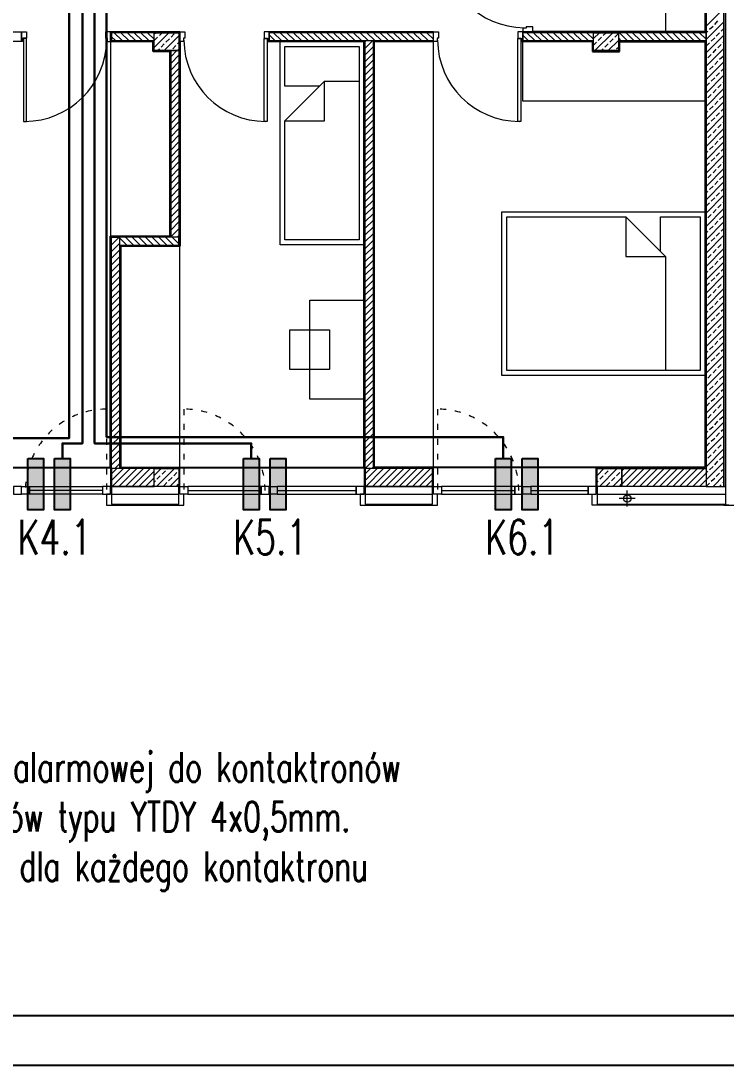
# Model space of a CAD drawing. Header units: millimetres. Extents: x 1780 to 154263, y -7240 to 17216.
# Drawn here: x 142090 to 142802, y 2437 to 3492 of the extents above; entities that cross this region are included whole.
import ezdxf

# ---------------------------------------------------------------- set-up
doc = ezdxf.new("R2010")
doc.units = ezdxf.units.MM
doc.linetypes.add('ACAD_ISO03W100', pattern=[30, 12, -18])
for name, color, linetype, lineweight in [('2d_SX_aranżacja drukowana', 200, 'Continuous', 5), ('2d_SX_aranżacja niedrukowana', 191, 'Continuous', 5), ('2d_SX_gruba przekroje', 90, 'Continuous', 20), ('2d_SX_instalacje - kanalizacja opadowa', 130, 'Continuous', 5), ('2d_SX_stolarka drzwiowa', 211, 'Continuous', 5), ('2d_SX_stolarka okienna', 5, 'Continuous', 5), ('2d_SX_stolarka okznaczenia', 251, 'Continuous', 5), ('2d_SX_szraf', 251, 'Continuous', 0), ('2d_SX_warstwy', 181, 'Continuous', 9)]:
    doc.layers.add(name, color=color, linetype=linetype, lineweight=lineweight)
doc.layers.add('2d_SX_powierzchnia', color=251, linetype='Continuous', plot=False)
doc.layers.add('2d_SX_rewizja 18 września', color=210, linetype='Continuous')
doc.layers.add('60 instalacje elektryka', color=10, linetype='Continuous')
doc.styles.add('OPIS', font='simplex.shx', dxfattribs={"width": 0.7, "height": 4})
doc.linetypes.add('ZIGZAG', pattern='A,0.00254,-5.08,[131,ltypeshp.shx,S=5.08,R=0,X=-5.08,Y=0],-10.16,[131,ltypeshp.shx,S=5.08,R=180,X=5.08,Y=0],-5.08', length=20.32254)

# ---------------------------------------------------------------- blocks, each defined once
blk = doc.blocks.new('PDKLD B2')
at = {"layer": '2d_SX_aranżacja drukowana', "color": 8, "ltscale": 5}
for p, q in [((108175.9, -12636.1), (108175.9, -12967.1)), ((108215.9, -12967.1), (108215.9, -12655.1)), ((108175.9, -12967.1), (108215.9, -12967.1))]:
    blk.add_line(p, q, dxfattribs=at)
at = {"layer": '2d_SX_aranżacja niedrukowana', "color": 8}
for p, q in [((107658.9, -12977.1), (107615.9, -12977.1)), ((107615.9, -12977.1), (107615.9, -13173.6)), ((107786.9, -13182.1), (107786.9, -12977.1)), ((107786.9, -12977.1), (107871.9, -12977.1)), ((107791.9, -13022.1), (107791.9, -12982.1)), ((107791.9, -12982.1), (107866.9, -12982.1)), ((107866.9, -12982.1), (107866.9, -13017.1)), ((107871.9, -12977.1), (107871.9, -13182.1)), ((107941.9, -12977.1), (107881.9, -12977.1)), ((107881.9, -12977.1), (107881.9, -13407.1)), ((107941.9, -13407.1), (107941.9, -12977.1)), ((108031.9, -13037.1), (108031.9, -12977.1)), ((108031.9, -12977.1), (108102.4, -12977.1)), ((108129.4, -12977.1), (108215.9, -12977.1)), ((108215.9, -12977.1), (108215.9, -13037.1)), ((107675.9, -13173.6), (107675.9, -12987.1)), ((107791.9, -13057.1), (107831.9, -13017.1)), ((107831.9, -13057.1), (107831.9, -13017.1)), ((107831.9, -13017.1), (107866.9, -13017.1)), ((107866.9, -13017.1), (107866.9, -13177.1)), ((107826.9, -13022.1), (107791.9, -13022.1)), ((108215.9, -13037.1), (108031.9, -13037.1)), ((107791.9, -13057.1), (107831.9, -13057.1)), ((107791.9, -13177.1), (107791.9, -13057.1)), ((108010.9, -13314), (108010.9, -13149)), ((108010.9, -13149), (108215.9, -13149)), ((108015.9, -13309), (108015.9, -13154)), ((108015.9, -13154), (108135.9, -13154)), ((108135.9, -13154), (108135.9, -13194)), ((108135.9, -13154), (108175.9, -13194)), ((108170.9, -13189), (108170.9, -13154)), ((108170.9, -13154), (108210.9, -13154)), ((108210.9, -13154), (108210.9, -13309)), ((108215.9, -13149), (108215.9, -13314)), ((107615.9, -13173.6), (107675.9, -13173.6)), ((107685.9, -13183.6), (107625.9, -13183.6)), ((107625.9, -13183.6), (107625.9, -13407.1)), ((107685.9, -13407.1), (107685.9, -13183.6)), ((107871.9, -13182.1), (107786.9, -13182.1)), ((107866.9, -13177.1), (107791.9, -13177.1)), ((108135.9, -13194), (108175.9, -13194)), ((108175.9, -13194), (108175.9, -13309)), ((107816.9, -13338.2), (107816.9, -13238.2)), ((107816.9, -13238.2), (107871.9, -13238.2)), ((107871.9, -13238.2), (107871.9, -13338.2)), ((107796.9, -13268.2), (107836.9, -13268.2)), ((107796.9, -13308.2), (107796.9, -13268.2)), ((107836.9, -13268.2), (107836.9, -13308.2)), ((107836.9, -13308.2), (107796.9, -13308.2)), ((108175.9, -13309), (108015.9, -13309)), ((108210.9, -13309), (108175.9, -13309)), ((108215.9, -13314), (108010.9, -13314)), ((107871.9, -13338.2), (107816.9, -13338.2)), ((107625.9, -13407.1), (107685.9, -13407.1)), ((107881.9, -13407.1), (107941.9, -13407.1))]:
    blk.add_line(p, q, dxfattribs=at)
at = {"layer": '2d_SX_gruba przekroje', "color": 8}
for p, q in [((108234.9, -13081.1), (108234.9, -12618.1)), ((108215.9, -12967.1), (108215.9, -12656.1)), ((107429.9, -12967.1), (107525.9, -12967.1)), ((107525.9, -12967.1), (107525.9, -12977.1)), ((107662.4, -12967.1), (107615.9, -12967.1)), ((107615.9, -12967.1), (107615.9, -12977.1)), ((107658.9, -12967.1), (107685.9, -12967.1)), ((107685.9, -12967.1), (107658.9, -12967.1)), ((107685.9, -12967.1), (107685.9, -12987.1)), ((107685.9, -12987.1), (107685.9, -12967.1)), ((107941.9, -12967.1), (107775.9, -12967.1)), ((107775.9, -12967.1), (107775.9, -12977.1)), ((107941.9, -12977.1), (107941.9, -12967.1)), ((108102.4, -12967.1), (108031.9, -12967.1)), ((108031.9, -12967.1), (108031.9, -12977.1)), ((108102.4, -12967.1), (108129.4, -12967.1)), ((108129.4, -12967.1), (108102.4, -12967.1)), ((108129.4, -12967.1), (108215.9, -12967.1)), ((107525.9, -12977.1), (107429.9, -12977.1)), ((107615.9, -12977.1), (107658.9, -12977.1)), ((107658.9, -12987.1), (107658.9, -12977.1)), ((107658.9, -12977.1), (107658.9, -12987.1)), ((107775.9, -12977.1), (107871.9, -12977.1)), ((107871.9, -12977.1), (107871.9, -13407.1)), ((107881.9, -13407.1), (107881.9, -12977.1)), ((107881.9, -12977.1), (107941.9, -12977.1)), ((108031.9, -12977.1), (108102.4, -12977.1)), ((108102.4, -12987.1), (108102.4, -12977.1)), ((108102.4, -12977.1), (108102.4, -12987.1)), ((108129.4, -12977.1), (108129.4, -12987.1)), ((108129.4, -12987.1), (108129.4, -12977.1)), ((108215.9, -12977.1), (108129.4, -12977.1)), ((108215.9, -13407.1), (108215.9, -12977.1)), ((107672.4, -12987.1), (107658.9, -12987.1)), ((107658.9, -12987.1), (107672.4, -12987.1)), ((107675.9, -13173.6), (107675.9, -12987.1)), ((107685.9, -12987.1), (107685.9, -13183.6)), ((108129.4, -12987.1), (108102.4, -12987.1)), ((108102.4, -12987.1), (108129.4, -12987.1)), ((107625.9, -13173.6), (107615.9, -13173.6)), ((107615.9, -13173.6), (107615.9, -13407.1)), ((107675.9, -13173.6), (107625.9, -13173.6)), ((107625.9, -13407.1), (107625.9, -13183.6)), ((107625.9, -13183.6), (107675.9, -13183.6)), ((107685.9, -13183.6), (107675.9, -13183.6)), ((107615.9, -13407.1), (107615.9, -13434.1)), ((107685.9, -13407.1), (107625.9, -13407.1)), ((107685.9, -13434.1), (107685.9, -13407.1)), ((107871.9, -13407.1), (107871.9, -13434.1)), ((107941.9, -13407.1), (107881.9, -13407.1)), ((107941.9, -13434.1), (107941.9, -13407.1)), ((108105.9, -13434.1), (108105.9, -13407.1)), ((108105.9, -13407.1), (108215.9, -13407.1)), ((107615.9, -13434.1), (107611.9, -13434.1)), ((107611.9, -13434.1), (107611.9, -13445.1)), ((107689.9, -13434.1), (107685.9, -13434.1)), ((107689.9, -13445.1), (107689.9, -13434.1)), ((107871.9, -13434.1), (107867.9, -13434.1)), ((107867.9, -13434.1), (107867.9, -13445.1)), ((107945.9, -13434.1), (107941.9, -13434.1)), ((107945.9, -13445.1), (107945.9, -13434.1)), ((108101.9, -13445.1), (108101.9, -13434.1)), ((108101.9, -13434.1), (108105.9, -13434.1)), ((107611.9, -13445.1), (107615.9, -13445.1)), ((107615.9, -13445.1), (107685.9, -13445.1)), ((107685.9, -13445.1), (107689.9, -13445.1)), ((107867.9, -13445.1), (107871.9, -13445.1)), ((107871.9, -13445.1), (107941.9, -13445.1)), ((107941.9, -13445.1), (107945.9, -13445.1)), ((108105.9, -13445.1), (108101.9, -13445.1)), ((108239.9, -13445.1), (108105.9, -13445.1)), ((108234.9, -13445.1), (108234.9, -13445.1)), ((108234.9, -13445.1), (108368.9, -13445.1))]:
    blk.add_line(p, q, dxfattribs=at)
at = {"layer": '2d_SX_instalacje - kanalizacja opadowa', "color": 8}
for p, q in [((108145.5, -13438.3), (108129.2, -13438.3)), ((108137.4, -13446.5), (108137.4, -13430.2))]:
    blk.add_line(p, q, dxfattribs=at)
blk.add_circle((108137.4, -13438.3), 3.75, dxfattribs=at)
at = {"layer": '2d_SX_powierzchnia', "color": 8}
for p, q in [((108215.9, -12657.1), (108215.9, -12967.1)), ((108215.9, -12967.1), (108041.9, -12967.1)), ((107658.9, -12977.1), (107615.9, -12977.1)), ((107658.9, -12987.1), (107658.9, -12977.1)), ((107685.9, -12977.1), (107685.9, -13183.6)), ((107871.9, -13407.1), (107871.9, -12977.1)), ((107881.9, -13407.1), (107881.9, -12977.1)), ((108102.4, -12977.1), (108102.4, -12987.1)), ((108129.4, -12987.1), (108129.4, -12977.1)), ((108129.4, -12977.1), (108215.9, -12977.1)), ((108215.9, -12977.1), (108215.9, -13407.1)), ((107675.9, -12987.1), (107658.9, -12987.1)), ((107675.9, -13173.6), (107675.9, -12987.1)), ((108102.4, -12987.1), (108129.4, -12987.1)), ((107615.9, -13407.1), (107615.9, -13173.6)), ((107615.9, -13173.6), (107675.9, -13173.6)), ((107685.9, -13183.6), (107625.9, -13183.6)), ((107625.9, -13183.6), (107625.9, -13407.1)), ((107429.9, -13407.1), (107615.9, -13407.1)), ((107625.9, -13407.1), (107685.9, -13407.1)), ((107685.9, -13407.1), (107871.9, -13407.1)), ((108215.9, -13407.1), (107881.9, -13407.1))]:
    blk.add_line(p, q, dxfattribs=at)
at = {"layer": '2d_SX_stolarka drzwiowa', "color": 8}
for p, q in [((108031.9, -12963.6), (108031.9, -12967.1)), ((108035.4, -12963.6), (108031.9, -12963.6)), ((108041.9, -12962.1), (108035.4, -12962.1)), ((108035.4, -12962.1), (108035.4, -12963.6)), ((108041.9, -12967.1), (108041.9, -12962.1)), ((107525.9, -12977.1), (107525.9, -12967.1)), ((107525.9, -12967.1), (107530.9, -12967.1)), ((107530.9, -12973.6), (107527.4, -12973.6)), ((107527.4, -12973.6), (107527.4, -12977.1)), ((107527.9, -12974.1), (107527.9, -13057.6)), ((107530.9, -12974.1), (107527.9, -12974.1)), ((107530.9, -12967.1), (107530.9, -12973.6)), ((107530.9, -13057.6), (107530.9, -12974.1)), ((107615.9, -12967.1), (107610.9, -12967.1)), ((107610.9, -12967.1), (107610.9, -12973.6)), ((107610.9, -12973.6), (107612.4, -12973.6)), ((107612.4, -12973.6), (107612.4, -12977.1)), ((107615.9, -12977.1), (107615.9, -12967.1)), ((107685.9, -12977.1), (107685.9, -12967.1)), ((107685.9, -12967.1), (107690.9, -12967.1)), ((107690.9, -12973.6), (107689.4, -12973.6)), ((107689.4, -12973.6), (107689.4, -12977.1)), ((107690.9, -12967.1), (107690.9, -12973.6)), ((107775.9, -12967.1), (107770.9, -12967.1)), ((107770.9, -12967.1), (107770.9, -12973.6)), ((107770.9, -12973.6), (107774.4, -12973.6)), ((107770.9, -13057.6), (107770.9, -12974.1)), ((107770.9, -12974.1), (107773.9, -12974.1)), ((107773.9, -12974.1), (107773.9, -13057.6)), ((107774.4, -12973.6), (107774.4, -12977.1)), ((107775.9, -12977.1), (107775.9, -12967.1)), ((107941.9, -12977.1), (107941.9, -12967.1)), ((107941.9, -12967.1), (107946.9, -12967.1)), ((107946.9, -12973.6), (107945.4, -12973.6)), ((107945.4, -12973.6), (107945.4, -12977.1)), ((107946.9, -12967.1), (107946.9, -12973.6)), ((108031.9, -12967.1), (108026.9, -12967.1)), ((108026.9, -12967.1), (108026.9, -12973.6)), ((108026.9, -12973.6), (108030.4, -12973.6)), ((108026.9, -13057.6), (108026.9, -12974.1)), ((108026.9, -12974.1), (108029.9, -12974.1)), ((108029.9, -12974.1), (108029.9, -13057.6)), ((108030.4, -12973.6), (108030.4, -12977.1)), ((108031.9, -12977.1), (108031.9, -12967.1)), ((108031.9, -12967.1), (108041.9, -12967.1)), ((107527.4, -12977.1), (107525.9, -12977.1)), ((107612.4, -12977.1), (107615.9, -12977.1)), ((107689.4, -12977.1), (107685.9, -12977.1)), ((107774.4, -12977.1), (107775.9, -12977.1)), ((107945.4, -12977.1), (107941.9, -12977.1)), ((108030.4, -12977.1), (108031.9, -12977.1)), ((107527.9, -13057.6), (107530.9, -13057.6)), ((107773.9, -13057.6), (107770.9, -13057.6)), ((108029.9, -13057.6), (108026.9, -13057.6))]:
    blk.add_line(p, q, dxfattribs=at)
at = {"layer": '2d_SX_stolarka okienna', "color": 8, "linetype": 'ACAD_ISO03W100', "ltscale": 0.5}
for p, q in [((107611.9, -13348.1), (107611.9, -13430.1)), ((107689.9, -13348.1), (107689.9, -13430.1)), ((107945.9, -13348.1), (107945.9, -13430.1))]:
    blk.add_line(p, q, dxfattribs=at)
at = {"layer": '2d_SX_stolarka okienna', "color": 8}
for p, q in [((107941.9, -13426.1), (107949.9, -13426.1)), ((107941.9, -13434.1), (107941.9, -13426.1)), ((107941.9, -13426.1), (107941.9, -13426.1)), ((107949.9, -13426.1), (107949.9, -13434.1)), ((107949.9, -13426.1), (107949.9, -13434.1)), ((108023.9, -13426.1), (107949.9, -13426.1)), ((108031.9, -13426.1), (108023.9, -13426.1)), ((108023.9, -13426.1), (108023.9, -13434.1)), ((108023.9, -13434.1), (108023.9, -13426.1)), ((108031.9, -13434.1), (108031.9, -13426.1)), ((108031.9, -13426.1), (108031.9, -13426.1)), ((108031.9, -13426.1), (108039.9, -13426.1)), ((108031.9, -13434.1), (108031.9, -13426.1)), ((108031.9, -13426.1), (108031.9, -13426.1)), ((108039.9, -13426.1), (108039.9, -13434.1)), ((108039.9, -13426.1), (108039.9, -13434.1)), ((108097.9, -13426.1), (108039.9, -13426.1)), ((108105.9, -13426.1), (108097.9, -13426.1)), ((108097.9, -13426.1), (108097.9, -13434.1)), ((108097.9, -13434.1), (108097.9, -13426.1)), ((108105.9, -13434.1), (108105.9, -13426.1)), ((108105.9, -13426.1), (108105.9, -13426.1)), ((107949.9, -13434.1), (107941.9, -13434.1)), ((107949.9, -13430.1), (108023.9, -13430.1)), ((107949.9, -13434.1), (108023.9, -13434.1)), ((108023.9, -13434.1), (108031.9, -13434.1)), ((108039.9, -13434.1), (108031.9, -13434.1)), ((108039.9, -13430.1), (108097.9, -13430.1)), ((108039.9, -13434.1), (108097.9, -13434.1)), ((108097.9, -13434.1), (108105.9, -13434.1))]:
    blk.add_line(p, q, dxfattribs=at)
for points in [[(107525.9, -13426.1), (107517.9, -13426.1), (107517.9, -13434.1), (107525.9, -13434.1), (107525.9, -13426.1)], [(107525.9, -13426.1), (107533.9, -13426.1), (107533.9, -13434.1), (107525.9, -13434.1), (107525.9, -13426.1)], [(107607.9, -13426.1), (107607.9, -13434.1), (107533.9, -13434.1), (107533.9, -13426.1)], [(107615.9, -13426.1), (107607.9, -13426.1), (107607.9, -13434.1), (107615.9, -13434.1), (107615.9, -13426.1)], [(107685.9, -13426.1), (107693.9, -13426.1), (107693.9, -13434.1), (107685.9, -13434.1), (107685.9, -13426.1)], [(107693.9, -13426.1), (107693.9, -13434.1), (107767.9, -13434.1), (107767.9, -13426.1)], [(107775.9, -13426.1), (107767.9, -13426.1), (107767.9, -13434.1), (107775.9, -13434.1), (107775.9, -13426.1)], [(107775.9, -13426.1), (107783.9, -13426.1), (107783.9, -13434.1), (107775.9, -13434.1), (107775.9, -13426.1)], [(107783.9, -13426.1), (107783.9, -13434.1), (107863.9, -13434.1), (107863.9, -13426.1)], [(107871.9, -13426.1), (107863.9, -13426.1), (107863.9, -13434.1), (107871.9, -13434.1), (107871.9, -13426.1)]]:
    blk.add_lwpolyline(points, close=True, dxfattribs=at)
for points in [[(107607.9, -13430.1), (107533.9, -13430.1)], [(107693.9, -13430.1), (107767.9, -13430.1)], [(107783.9, -13430.1), (107863.9, -13430.1)]]:
    blk.add_lwpolyline(points, dxfattribs=at)
at = {"layer": '2d_SX_stolarka okienna', "color": 8, "linetype": 'ACAD_ISO03W100', "ltscale": 0.5}
for centre, start, end in [((107612, -13430.2), 90.1168, 179.9514), ((107689.7, -13430.2), 0.0486, 89.8832), ((107945.7, -13430.2), 0.0486, 89.8832)]:
    blk.add_arc(centre, 82.1, start, end, dxfattribs=at)
at = {"layer": '2d_SX_stolarka okznaczenia', "color": 8}
for centre, start, end in [((108033.8, -12880.7), 179.9492, 269.7025), ((107529.4, -12975.2), 269.9492, 359.7025), ((107772.3, -12975.2), 180.2975, 270.0508), ((108028.3, -12975.2), 180.2975, 270.0508)]:
    blk.add_arc(centre, 82.4, start, end, dxfattribs=at)
at = {"layer": '2d_SX_szraf', "color": 8, "linetype": 'Continuous'}
for p, q in [((108216.9, -12961.6), (108234.9, -12943.6)), ((108216.9, -12975.1), (108234.9, -12957.1)), ((108220.5, -12964.7), (108223.9, -12961.4)), ((108225.6, -12959.7), (108228.9, -12956.3)), ((108232.3, -12966.4), (108234.9, -12963.8)), ((107616.9, -12972.2), (107620.8, -12976.1)), ((107619.5, -12968.1), (107627.5, -12976.1)), ((107626.2, -12968.1), (107634.2, -12976.1)), ((107633, -12968.1), (107641, -12976.1)), ((107639.7, -12968.1), (107647.7, -12976.1)), ((107646.4, -12968.1), (107654.4, -12976.1)), ((107653.2, -12968.1), (107659.9, -12974.8)), ((107659.9, -12969.4), (107661.2, -12968.1)), ((107659.9, -12982.9), (107674.7, -12968.1)), ((107660, -12976), (107663.4, -12972.6)), ((107665.1, -12971), (107667.9, -12968.1)), ((107670.1, -12986.1), (107684.9, -12971.4)), ((107671.8, -12977.7), (107675.2, -12974.3)), ((107676.9, -12972.6), (107680.2, -12969.3)), ((107775.9, -12970.4), (107781.5, -12976.1)), ((107780.3, -12968.1), (107788.3, -12976.1)), ((107787, -12968.1), (107795, -12976.1)), ((107793.7, -12968.1), (107801.7, -12976.1)), ((107800.5, -12968.1), (107808.5, -12976.1)), ((107807.2, -12968.1), (107815.2, -12976.1)), ((107813.9, -12968.1), (107821.9, -12976.1)), ((107820.7, -12968.1), (107828.7, -12976.1)), ((107827.4, -12968.1), (107835.4, -12976.1)), ((107834.2, -12968.1), (107842.2, -12976.1)), ((107840.9, -12968.1), (107848.9, -12976.1)), ((107847.6, -12968.1), (107855.6, -12976.1)), ((107854.4, -12968.1), (107862.4, -12976.1)), ((107861.1, -12968.1), (107869.1, -12976.1)), ((107867.8, -12968.1), (107875.8, -12976.1)), ((107872.9, -12977), (107873.8, -12976.1)), ((107872.9, -12983.7), (107880.5, -12976.1)), ((107874.6, -12968.1), (107882.6, -12976.1)), ((107881.3, -12968.1), (107889.3, -12976.1)), ((107888, -12968.1), (107896, -12976.1)), ((107894.8, -12968.1), (107902.8, -12976.1)), ((107901.5, -12968.1), (107909.5, -12976.1)), ((107908.2, -12968.1), (107916.2, -12976.1)), ((107915, -12968.1), (107923, -12976.1)), ((107921.7, -12968.1), (107929.7, -12976.1)), ((107928.4, -12968.1), (107936.4, -12976.1)), ((107935.2, -12968.1), (107941.9, -12974.8)), ((108031.9, -12970.6), (108037.3, -12976.1)), ((108036.1, -12968.1), (108044.1, -12976.1)), ((108042.8, -12968.1), (108050.8, -12976.1)), ((108049.5, -12968.1), (108057.5, -12976.1)), ((108056.3, -12968.1), (108064.3, -12976.1)), ((108063, -12968.1), (108071, -12976.1)), ((108069.7, -12968.1), (108077.7, -12976.1)), ((108076.5, -12968.1), (108084.5, -12976.1)), ((108083.2, -12968.1), (108091.2, -12976.1)), ((108089.9, -12968.1), (108097.9, -12976.1)), ((108096.7, -12968.1), (108103.4, -12974.8)), ((108103.4, -12973.9), (108109.2, -12968.1)), ((108104.7, -12986.1), (108122.7, -12968.1)), ((108108.1, -12976), (108111.4, -12972.6)), ((108113.1, -12971), (108116, -12968.1)), ((108118.2, -12986.1), (108128.4, -12975.9)), ((108119.8, -12977.7), (108123.2, -12974.3)), ((108124.9, -12972.6), (108128.3, -12969.3)), ((108128.4, -12973.8), (108130.6, -12976.1)), ((108129.4, -12968.1), (108137.4, -12976.1)), ((108136.1, -12968.1), (108144.1, -12976.1)), ((108142.8, -12968.1), (108150.8, -12976.1)), ((108149.6, -12968.1), (108157.6, -12976.1)), ((108156.3, -12968.1), (108164.3, -12976.1)), ((108163, -12968.1), (108171, -12976.1)), ((108169.8, -12968.1), (108177.8, -12976.1)), ((108176.5, -12968.1), (108184.5, -12976.1)), ((108183.2, -12968.1), (108191.2, -12976.1)), ((108190, -12968.1), (108198, -12976.1)), ((108196.7, -12968.1), (108204.7, -12976.1)), ((108203.4, -12968.1), (108211.4, -12976.1)), ((108210.2, -12968.1), (108216.9, -12974.8)), ((108216.9, -12968.4), (108218.8, -12966.4)), ((108216.9, -12988.6), (108234.9, -12970.6)), ((108222.2, -12976.5), (108225.6, -12973.2)), ((108227.2, -12971.5), (108230.6, -12968.1)), ((107663.4, -12986.1), (107665.1, -12984.4)), ((107666.8, -12982.7), (107670.1, -12979.4)), ((107676.9, -12992.1), (107682.9, -12986.1)), ((107678.6, -12984.4), (107681.9, -12981.1)), ((107683.6, -12979.4), (107684.9, -12978.1)), ((107683.6, -12986.1), (107684.9, -12984.8)), ((107872.9, -12990.5), (107880.9, -12982.5)), ((108103.4, -12980.7), (108106.4, -12977.7)), ((108111.4, -12986.1), (108113.1, -12984.4)), ((108114.8, -12982.7), (108118.2, -12979.4)), ((108126.6, -12984.4), (108128.4, -12982.6)), ((108216.9, -13002), (108234.9, -12984)), ((108217.1, -12981.6), (108220.5, -12978.2)), ((108223.9, -12988.3), (108227.2, -12984.9)), ((108228.9, -12983.3), (108232.3, -12979.9)), ((108234, -12978.2), (108234.9, -12977.3)), ((107676.9, -12998.8), (107684.9, -12990.8)), ((107872.9, -12997.2), (107880.9, -12989.2)), ((107872.9, -13003.9), (107880.9, -12995.9)), ((108216.9, -12995.3), (108217.1, -12995)), ((108218.8, -12993.4), (108222.2, -12990)), ((108225.6, -13000.1), (108228.9, -12996.7)), ((108230.6, -12995), (108234, -12991.7)), ((107676.9, -13005.6), (107684.9, -12997.6)), ((107676.9, -13012.3), (107684.9, -13004.3)), ((107872.9, -13010.7), (107880.9, -13002.7)), ((108216.9, -13015.5), (108234.9, -12997.5)), ((108216.9, -13008.8), (108218.8, -13006.8)), ((108220.5, -13005.1), (108223.9, -13001.8)), ((108232.3, -13006.8), (108234.9, -13004.2)), ((107676.9, -13019), (107684.9, -13011)), ((107676.9, -13025.8), (107684.9, -13017.8)), ((107872.9, -13017.4), (107880.9, -13009.4)), ((107872.9, -13024.1), (107880.9, -13016.1)), ((108216.9, -13029), (108234.9, -13011)), ((108222.2, -13016.9), (108225.6, -13013.6)), ((108227.2, -13011.9), (108230.6, -13008.5)), ((108234, -13018.6), (108234.9, -13017.7)), ((107676.9, -13032.5), (107684.9, -13024.5)), ((107872.9, -13030.9), (107880.9, -13022.9)), ((108216.9, -13042.5), (108234.9, -13024.5)), ((108217.1, -13022), (108220.5, -13018.6)), ((108223.9, -13028.7), (108227.2, -13025.4)), ((108228.9, -13023.7), (108232.3, -13020.3)), ((107676.9, -13039.3), (107684.9, -13031.3)), ((107676.9, -13046), (107684.9, -13038)), ((107872.9, -13037.6), (107880.9, -13029.6)), ((107872.9, -13044.3), (107880.9, -13036.3)), ((108216.9, -13035.7), (108217.1, -13035.5)), ((108216.9, -13055.9), (108234.9, -13037.9)), ((108218.8, -13033.8), (108222.2, -13030.4)), ((108225.6, -13040.5), (108228.9, -13037.1)), ((108230.6, -13035.5), (108234, -13032.1)), ((107676.9, -13052.7), (107684.9, -13044.7)), ((107872.9, -13051.1), (107880.9, -13043.1)), ((107872.9, -13057.8), (107880.9, -13049.8)), ((108216.9, -13049.2), (108218.8, -13047.2)), ((108220.5, -13045.6), (108223.9, -13042.2)), ((108227.2, -13052.3), (108230.6, -13048.9)), ((108232.3, -13047.2), (108234.9, -13044.7)), ((107676.9, -13059.5), (107684.9, -13051.5)), ((107676.9, -13066.2), (107684.9, -13058.2)), ((107872.9, -13064.5), (107880.9, -13056.5)), ((108216.9, -13069.4), (108234.9, -13051.4)), ((108217.1, -13062.4), (108220.5, -13059)), ((108222.2, -13057.3), (108225.6, -13054)), ((108234, -13059), (108234.9, -13058.1)), ((107676.9, -13072.9), (107684.9, -13064.9)), ((107872.9, -13071.3), (107880.9, -13063.3)), ((107872.9, -13078), (107880.9, -13070)), ((108216.9, -13082.9), (108234.9, -13064.9)), ((108218.8, -13074.2), (108222.2, -13070.8)), ((108223.9, -13069.1), (108227.2, -13065.8)), ((108228.9, -13064.1), (108232.3, -13060.7)), ((107676.9, -13079.7), (107684.9, -13071.7)), ((107676.9, -13086.4), (107684.9, -13078.4)), ((107872.9, -13084.7), (107880.9, -13076.7)), ((108216.9, -13076.1), (108217.1, -13075.9)), ((108216.9, -13096.3), (108234.9, -13078.3)), ((108225.6, -13080.9), (108228.9, -13077.6)), ((108230.6, -13075.9), (108234, -13072.5)), ((107676.9, -13093.1), (107684.9, -13085.1)), ((107676.9, -13099.9), (107684.9, -13091.9)), ((107872.9, -13091.5), (107880.9, -13083.5)), ((107872.9, -13098.2), (107880.9, -13090.2)), ((108216.9, -13089.6), (108218.8, -13087.7)), ((108216.9, -13109.8), (108234.9, -13091.8)), ((108220.5, -13086), (108223.9, -13082.6)), ((108227.2, -13092.7), (108230.6, -13089.3)), ((108232.3, -13087.7), (108234.9, -13085.1)), ((107676.9, -13106.6), (107684.9, -13098.6)), ((107872.9, -13105), (107880.9, -13097)), ((108217.1, -13102.8), (108220.5, -13099.4)), ((108222.2, -13097.8), (108225.6, -13094.4)), ((108228.9, -13104.5), (108232.3, -13101.1)), ((108234, -13099.4), (108234.9, -13098.5)), ((107676.9, -13113.3), (107684.9, -13105.3)), ((107676.9, -13120.1), (107684.9, -13112.1)), ((107872.9, -13111.7), (107880.9, -13103.7)), ((107872.9, -13118.4), (107880.9, -13110.4)), ((108216.9, -13123.3), (108234.9, -13105.3)), ((108218.8, -13114.6), (108222.2, -13111.2)), ((108223.9, -13109.5), (108227.2, -13106.2)), ((108230.6, -13116.3), (108234, -13112.9)), ((107676.9, -13126.8), (107684.9, -13118.8)), ((107872.9, -13125.2), (107880.9, -13117.2)), ((107872.9, -13131.9), (107880.9, -13123.9)), ((108216.9, -13116.5), (108217.1, -13116.3)), ((108216.9, -13136.7), (108234.9, -13118.7)), ((108220.5, -13126.4), (108223.9, -13123)), ((108225.6, -13121.3), (108228.9, -13118)), ((107676.9, -13133.5), (107684.9, -13125.5)), ((107676.9, -13140.3), (107684.9, -13132.3)), ((107872.9, -13138.6), (107880.9, -13130.6)), ((108216.9, -13130), (108218.8, -13128.1)), ((108216.9, -13150.2), (108234.9, -13132.2)), ((108227.2, -13133.1), (108230.6, -13129.7)), ((108232.3, -13128.1), (108234.9, -13125.5)), ((107676.9, -13147), (107684.9, -13139)), ((107872.9, -13145.4), (107880.9, -13137.4)), ((107872.9, -13152.1), (107880.9, -13144.1)), ((108217.1, -13143.2), (108220.5, -13139.9)), ((108222.2, -13138.2), (108225.6, -13134.8)), ((108228.9, -13144.9), (108232.3, -13141.5)), ((108234, -13139.9), (108234.9, -13139)), ((107676.9, -13153.8), (107684.9, -13145.8)), ((107676.9, -13160.5), (107684.9, -13152.5)), ((107872.9, -13158.8), (107880.9, -13150.8)), ((108216.9, -13163.7), (108234.9, -13145.7)), ((108218.8, -13155), (108222.2, -13151.6)), ((108223.9, -13150), (108227.2, -13146.6)), ((108230.6, -13156.7), (108234, -13153.3)), ((107676.9, -13167.2), (107684.9, -13159.2)), ((107676.9, -13174), (107684.9, -13166)), ((107872.9, -13165.6), (107880.9, -13157.6)), ((107872.9, -13172.3), (107880.9, -13164.3)), ((108216.9, -13157), (108217.1, -13156.7)), ((108216.9, -13177.2), (108234.9, -13159.2)), ((108220.5, -13166.8), (108223.9, -13163.4)), ((108225.6, -13161.7), (108228.9, -13158.4)), ((108232.3, -13168.5), (108234.9, -13165.9)), ((107616.9, -13175.5), (107617.8, -13174.6)), ((107616.9, -13182.3), (107624.6, -13174.6)), ((107624.9, -13175.2), (107632.3, -13182.6)), ((107631, -13174.6), (107639, -13182.6)), ((107637.8, -13174.6), (107645.8, -13182.6)), ((107644.5, -13174.6), (107652.5, -13182.6)), ((107651.2, -13174.6), (107659.2, -13182.6)), ((107658, -13174.6), (107666, -13182.6)), ((107664.7, -13174.6), (107672.7, -13182.6)), ((107671.4, -13174.6), (107679.4, -13182.6)), ((107678.2, -13174.6), (107684.9, -13181.3)), ((107683, -13174.6), (107684.9, -13172.7)), ((107872.9, -13179), (107880.9, -13171)), ((108216.9, -13170.4), (108218.8, -13168.5)), ((108216.9, -13190.6), (108234.9, -13172.6)), ((108222.2, -13178.6), (108225.6, -13175.2)), ((108227.2, -13173.5), (108230.6, -13170.2)), ((107616.9, -13189), (107624.9, -13181)), ((107624.9, -13181.9), (107625.6, -13182.6)), ((107872.9, -13185.8), (107880.9, -13177.8)), ((107872.9, -13192.5), (107880.9, -13184.5)), ((108216.9, -13204.1), (108234.9, -13186.1)), ((108217.1, -13183.6), (108220.5, -13180.3)), ((108223.9, -13190.4), (108227.2, -13187)), ((108228.9, -13185.3), (108232.3, -13181.9)), ((108234, -13180.3), (108234.9, -13179.4)), ((107616.9, -13195.8), (107624.9, -13187.8)), ((107616.9, -13202.5), (107624.9, -13194.5)), ((107872.9, -13199.2), (107880.9, -13191.2)), ((108216.9, -13197.4), (108217.1, -13197.1)), ((108218.8, -13195.4), (108222.2, -13192)), ((108230.6, -13197.1), (108234, -13193.7)), ((107616.9, -13209.2), (107624.9, -13201.2)), ((107616.9, -13216), (107624.9, -13208)), ((107872.9, -13206), (107880.9, -13198)), ((107872.9, -13212.7), (107880.9, -13204.7)), ((108216.9, -13217.6), (108234.9, -13199.6)), ((108220.5, -13207.2), (108223.9, -13203.8)), ((108225.6, -13202.2), (108228.9, -13198.8)), ((108232.3, -13208.9), (108234.9, -13206.3)), ((107616.9, -13222.7), (107624.9, -13214.7)), ((107872.9, -13219.5), (107880.9, -13211.5)), ((107872.9, -13226.2), (107880.9, -13218.2)), ((108216.9, -13210.8), (108218.8, -13208.9)), ((108216.9, -13231), (108234.9, -13213)), ((108222.2, -13219), (108225.6, -13215.6)), ((108227.2, -13213.9), (108230.6, -13210.6)), ((107616.9, -13229.4), (107624.9, -13221.4)), ((107616.9, -13236.2), (107624.9, -13228.2)), ((107872.9, -13232.9), (107880.9, -13224.9)), ((108216.9, -13244.5), (108234.9, -13226.5)), ((108217.1, -13224), (108220.5, -13220.7)), ((108223.9, -13230.8), (108227.2, -13227.4)), ((108228.9, -13225.7), (108232.3, -13222.4)), ((108234, -13220.7), (108234.9, -13219.8)), ((107616.9, -13242.9), (107624.9, -13234.9)), ((107872.9, -13239.7), (107880.9, -13231.7)), ((107872.9, -13246.4), (107880.9, -13238.4)), ((108216.9, -13237.8), (108217.1, -13237.5)), ((108218.8, -13235.8), (108222.2, -13232.5)), ((108225.6, -13242.6), (108228.9, -13239.2)), ((108230.6, -13237.5), (108234, -13234.1)), ((107616.9, -13249.6), (107624.9, -13241.6)), ((107616.9, -13256.4), (107624.9, -13248.4)), ((107872.9, -13253.1), (107880.9, -13245.1)), ((108216.9, -13258), (108234.9, -13240)), ((108216.9, -13251.2), (108218.8, -13249.3)), ((108220.5, -13247.6), (108223.9, -13244.2)), ((108232.3, -13249.3), (108234.9, -13246.7)), ((107616.9, -13263.1), (107624.9, -13255.1)), ((107872.9, -13259.9), (107880.9, -13251.9)), ((107872.9, -13266.6), (107880.9, -13258.6)), ((108216.9, -13271.5), (108234.9, -13253.5)), ((108222.2, -13259.4), (108225.6, -13256)), ((108227.2, -13254.4), (108230.6, -13251)), ((108234, -13261.1), (108234.9, -13260.2)), ((107616.9, -13269.8), (107624.9, -13261.8)), ((107616.9, -13276.6), (107624.9, -13268.6)), ((107872.9, -13273.3), (107880.9, -13265.3)), ((108216.9, -13284.9), (108234.9, -13266.9)), ((108217.1, -13264.5), (108220.5, -13261.1)), ((108223.9, -13271.2), (108227.2, -13267.8)), ((108228.9, -13266.1), (108232.3, -13262.8)), ((107616.9, -13283.3), (107624.9, -13275.3)), ((107616.9, -13290), (107624.9, -13282)), ((107872.9, -13280.1), (107880.9, -13272.1)), ((107872.9, -13286.8), (107880.9, -13278.8)), ((108216.9, -13278.2), (108217.1, -13277.9)), ((108216.9, -13298.4), (108234.9, -13280.4)), ((108218.8, -13276.2), (108222.2, -13272.9)), ((108225.6, -13283), (108228.9, -13279.6)), ((108230.6, -13277.9), (108234, -13274.6)), ((107616.9, -13296.8), (107624.9, -13288.8)), ((107872.9, -13293.5), (107880.9, -13285.5)), ((107872.9, -13300.3), (107880.9, -13292.3)), ((108216.9, -13291.7), (108218.8, -13289.7)), ((108220.5, -13288), (108223.9, -13284.7)), ((108227.2, -13294.8), (108230.6, -13291.4)), ((108232.3, -13289.7), (108234.9, -13287.1)), ((107616.9, -13303.5), (107624.9, -13295.5)), ((107616.9, -13310.3), (107624.9, -13302.3)), ((107872.9, -13307), (107880.9, -13299)), ((108216.9, -13311.9), (108234.9, -13293.9)), ((108217.1, -13304.9), (108220.5, -13301.5)), ((108222.2, -13299.8), (108225.6, -13296.4)), ((108234, -13301.5), (108234.9, -13300.6)), ((107616.9, -13317), (107624.9, -13309)), ((107872.9, -13313.7), (107880.9, -13305.7)), ((107872.9, -13320.5), (107880.9, -13312.5)), ((108216.9, -13325.3), (108234.9, -13307.3)), ((108218.8, -13316.7), (108222.2, -13313.3)), ((108223.9, -13311.6), (108227.2, -13308.2)), ((108228.9, -13306.5), (108232.3, -13303.2)), ((107616.9, -13323.7), (107624.9, -13315.7)), ((107616.9, -13330.5), (107624.9, -13322.5)), ((107872.9, -13327.2), (107880.9, -13319.2)), ((108216.9, -13318.6), (108217.1, -13318.3)), ((108216.9, -13338.8), (108234.9, -13320.8)), ((108225.6, -13323.4), (108228.9, -13320)), ((108230.6, -13318.3), (108234, -13315)), ((107616.9, -13337.2), (107624.9, -13329.2)), ((107872.9, -13333.9), (107880.9, -13325.9)), ((107872.9, -13340.7), (107880.9, -13332.7)), ((108216.9, -13332.1), (108218.8, -13330.1)), ((108216.9, -13352.3), (108234.9, -13334.3)), ((108220.5, -13328.4), (108223.9, -13325.1)), ((108227.2, -13335.2), (108230.6, -13331.8)), ((108232.3, -13330.1), (108234.9, -13327.5)), ((107616.9, -13343.9), (107624.9, -13335.9)), ((107616.9, -13350.7), (107624.9, -13342.7)), ((107872.9, -13347.4), (107880.9, -13339.4)), ((108217.1, -13345.3), (108220.5, -13341.9)), ((108222.2, -13340.2), (108225.6, -13336.9)), ((108228.9, -13347), (108232.3, -13343.6)), ((108234, -13341.9), (108234.9, -13341)), ((107616.9, -13357.4), (107624.9, -13349.4)), ((107872.9, -13354.2), (107880.9, -13346.2)), ((107872.9, -13360.9), (107880.9, -13352.9)), ((108216.9, -13365.7), (108234.9, -13347.7)), ((108218.8, -13357.1), (108222.2, -13353.7)), ((108223.9, -13352), (108227.2, -13348.6)), ((108230.6, -13358.7), (108234, -13355.4)), ((107616.9, -13364.1), (107624.9, -13356.1)), ((107616.9, -13370.9), (107624.9, -13362.9)), ((107872.9, -13367.6), (107880.9, -13359.6)), ((107872.9, -13374.4), (107880.9, -13366.4)), ((108216.9, -13359), (108217.1, -13358.7)), ((108216.9, -13379.2), (108234.9, -13361.2)), ((108220.5, -13368.8), (108223.9, -13365.5)), ((108225.6, -13363.8), (108228.9, -13360.4)), ((107616.9, -13377.6), (107624.9, -13369.6)), ((107616.9, -13384.3), (107624.9, -13376.3)), ((107872.9, -13381.1), (107880.9, -13373.1)), ((108216.9, -13372.5), (108218.8, -13370.5)), ((108216.9, -13392.7), (108234.9, -13374.7)), ((108227.2, -13375.6), (108230.6, -13372.2)), ((108232.3, -13370.5), (108234.9, -13367.9)), ((107616.9, -13391.1), (107624.9, -13383.1)), ((107872.9, -13387.8), (107880.9, -13379.8)), ((107872.9, -13394.6), (107880.9, -13386.6)), ((108217.1, -13385.7), (108220.5, -13382.3)), ((108222.2, -13380.6), (108225.6, -13377.3)), ((108228.9, -13387.4), (108232.3, -13384)), ((108234, -13382.3), (108234.9, -13381.4)), ((107616.9, -13397.8), (107624.9, -13389.8)), ((107616.9, -13404.5), (107624.9, -13396.5)), ((107872.9, -13401.3), (107880.9, -13393.3)), ((108216.9, -13406.2), (108234.9, -13388.2)), ((108218.8, -13397.5), (108222.2, -13394.1)), ((108223.9, -13392.4), (108227.2, -13389.1)), ((108230.6, -13399.2), (108234, -13395.8)), ((107616.9, -13413.4), (107622.1, -13408.1)), ((107616.9, -13420.1), (107628.9, -13408.1)), ((107617.6, -13426.1), (107635.6, -13408.1)), ((107620.1, -13408.1), (107624.9, -13403.3)), ((107624.3, -13426.1), (107642.3, -13408.1)), ((107631.1, -13426.1), (107649.1, -13408.1)), ((107637.8, -13426.1), (107655.8, -13408.1)), ((107659.9, -13415), (107666.8, -13408.1)), ((107662.3, -13426.1), (107680.3, -13408.1)), ((107672.8, -13408.8), (107673.5, -13408.1)), ((107872.9, -13408), (107880.9, -13400)), ((107872.9, -13413.3), (107878.1, -13408.1)), ((107872.9, -13420), (107884.8, -13408.1)), ((107873.5, -13426.1), (107891.5, -13408.1)), ((107879.6, -13408.1), (107880.9, -13406.8)), ((107880.3, -13426.1), (107898.3, -13408.1)), ((107887, -13426.1), (107905, -13408.1)), ((107893.7, -13426.1), (107911.7, -13408.1)), ((107900.5, -13426.1), (107918.5, -13408.1)), ((107907.2, -13426.1), (107925.2, -13408.1)), ((107914, -13426.1), (107932, -13408.1)), ((107920.7, -13426.1), (107938.7, -13408.1)), ((108106.9, -13415), (108113.8, -13408.1)), ((108109.3, -13426.1), (108127.3, -13408.1)), ((108119.8, -13408.8), (108120.5, -13408.1)), ((108131.9, -13410.3), (108134.1, -13408.1)), ((108131.9, -13417.1), (108140.8, -13408.1)), ((108131.9, -13423.8), (108147.6, -13408.1)), ((108136.3, -13426.1), (108154.3, -13408.1)), ((108143.1, -13426.1), (108161.1, -13408.1)), ((108149.8, -13426.1), (108167.8, -13408.1)), ((108156.5, -13426.1), (108174.5, -13408.1)), ((108163.3, -13426.1), (108181.3, -13408.1)), ((108170, -13426.1), (108188, -13408.1)), ((108176.7, -13426.1), (108194.7, -13408.1)), ((108183.5, -13426.1), (108201.5, -13408.1)), ((108190.2, -13426.1), (108208.2, -13408.1)), ((108196.9, -13426.1), (108214.9, -13408.1)), ((108216.9, -13399.4), (108217.1, -13399.2)), ((108216.9, -13419.6), (108234.9, -13401.6)), ((108220.5, -13409.3), (108223.9, -13405.9)), ((108225.6, -13404.2), (108228.9, -13400.8)), ((108232.3, -13410.9), (108234.9, -13408.4)), ((107644.5, -13426.1), (107659.9, -13410.8)), ((107651.3, -13426.1), (107659.9, -13417.5)), ((107662.7, -13418.9), (107666.1, -13415.5)), ((107667.8, -13413.9), (107671.2, -13410.5)), ((107674.5, -13420.6), (107677.9, -13417.2)), ((107675.7, -13426.1), (107684.9, -13417)), ((107679.6, -13415.5), (107682.9, -13412.2)), ((107684.6, -13410.5), (107684.9, -13410.2)), ((107927.4, -13426.1), (107940.9, -13412.6)), ((108109.7, -13418.9), (108113.1, -13415.5)), ((108114.8, -13413.9), (108118.2, -13410.5)), ((108121.5, -13420.6), (108124.9, -13417.2)), ((108122.7, -13426.1), (108131.9, -13417)), ((108126.6, -13415.5), (108129.9, -13412.2)), ((108131.6, -13410.5), (108131.9, -13410.2)), ((108203.7, -13426.1), (108216.9, -13412.9)), ((108216.9, -13412.9), (108218.8, -13410.9)), ((108222.2, -13421), (108225.6, -13417.7)), ((108223.9, -13426.1), (108234.9, -13415.1)), ((108227.2, -13416), (108230.6, -13412.6)), ((107658, -13426.1), (107659.9, -13424.2)), ((107659.9, -13421.8), (107661.1, -13420.6)), ((107669.5, -13425.6), (107672.8, -13422.3)), ((107682.5, -13426.1), (107684.6, -13424)), ((107934.2, -13426.1), (107940.9, -13419.4)), ((108106.9, -13421.8), (108108.1, -13420.6)), ((108116.5, -13425.6), (108119.8, -13422.3)), ((108129.5, -13426.1), (108131.6, -13424)), ((108210.4, -13426.1), (108216.9, -13419.6)), ((108217.1, -13426.1), (108220.5, -13422.7)), ((108230.6, -13426.1), (108232.3, -13424.4)), ((108234, -13422.7), (108234.9, -13421.8))]:
    blk.add_line(p, q, dxfattribs=at)
at = {"layer": '2d_SX_szraf', "color": 8, "linetype": 'ZIGZAG'}
for p, q in [((107616.9, -13434.1), (107684.9, -13434.1)), ((107872.9, -13434.1), (107940.9, -13434.1)), ((108106.9, -13434.1), (108236.9, -13434.1))]:
    blk.add_line(p, q, dxfattribs=at)
at = {"layer": '2d_SX_warstwy', "color": 8}
for p, q in [((108234.9, -12618.1), (108234.9, -13426.1)), ((108234.9, -13081.1), (108234.9, -12618.1)), ((108234.9, -13426.1), (108234.9, -12618.1)), ((108236.9, -13426.1), (108236.9, -12618.1)), ((108216.9, -12636.1), (108216.9, -13408.1)), ((107616.9, -12968.1), (107616.9, -12976.1)), ((107659.9, -12968.1), (107616.9, -12968.1)), ((107616.9, -12976.1), (107659.9, -12976.1)), ((107659.9, -12986.1), (107659.9, -12968.1)), ((107659.9, -12968.1), (107684.9, -12968.1)), ((107659.9, -12976.1), (107659.9, -12968.1)), ((107684.9, -12968.1), (107684.9, -12986.1)), ((107775.9, -12968.1), (107775.9, -12976.1)), ((107941.9, -12968.1), (107775.9, -12968.1)), ((107775.9, -12976.1), (107941.9, -12976.1)), ((107872.9, -13408.1), (107872.9, -12976.1)), ((107872.9, -12976.1), (107880.9, -12976.1)), ((107880.9, -12976.1), (107880.9, -13408.1)), ((107941.9, -12976.1), (107941.9, -12968.1)), ((108031.9, -12968.1), (108031.9, -12976.1)), ((108103.4, -12968.1), (108031.9, -12968.1)), ((108031.9, -12976.1), (108103.4, -12976.1)), ((108103.4, -12986.1), (108103.4, -12968.1)), ((108103.4, -12968.1), (108128.4, -12968.1)), ((108103.4, -12976.1), (108103.4, -12968.1)), ((108128.4, -12968.1), (108128.4, -12986.1)), ((108128.4, -12968.1), (108128.4, -12976.1)), ((108216.9, -12968.1), (108128.4, -12968.1)), ((108128.4, -12976.1), (108216.9, -12976.1)), ((108216.9, -12976.1), (108216.9, -12968.1)), ((107684.9, -12986.1), (107659.9, -12986.1)), ((107676.9, -13174.6), (107676.9, -12986.1)), ((107676.9, -12986.1), (107684.9, -12986.1)), ((107684.9, -12986.1), (107684.9, -13174.6)), ((108128.4, -12986.1), (108103.4, -12986.1)), ((108236.9, -13444.1), (108236.9, -13081.1)), ((107616.9, -13408.1), (107616.9, -13174.6)), ((107616.9, -13174.6), (107624.9, -13174.6)), ((107624.9, -13174.6), (107624.9, -13408.1)), ((107624.9, -13174.6), (107624.9, -13182.6)), ((107684.9, -13174.6), (107624.9, -13174.6)), ((107684.9, -13174.6), (107676.9, -13174.6)), ((107684.9, -13182.6), (107684.9, -13174.6)), ((107624.9, -13182.6), (107684.9, -13182.6)), ((107659.9, -13408.1), (107616.9, -13408.1)), ((107616.9, -13408.1), (107616.9, -13426.1)), ((107624.9, -13408.1), (107616.9, -13408.1)), ((107659.9, -13426.1), (107659.9, -13408.1)), ((107659.9, -13408.1), (107684.9, -13408.1)), ((107659.9, -13426.1), (107659.9, -13408.1)), ((107684.9, -13408.1), (107684.9, -13426.1)), ((107940.9, -13408.1), (107872.9, -13408.1)), ((107872.9, -13408.1), (107872.9, -13426.1)), ((107880.9, -13408.1), (107872.9, -13408.1)), ((107940.9, -13426.1), (107940.9, -13408.1)), ((108106.9, -13426.1), (108106.9, -13408.1)), ((108106.9, -13408.1), (108131.9, -13408.1)), ((108131.9, -13408.1), (108216.9, -13408.1)), ((108131.9, -13426.1), (108131.9, -13408.1)), ((108131.9, -13408.1), (108131.9, -13426.1)), ((108216.9, -13408.1), (108216.9, -13426.1)), ((108216.9, -13408.1), (108216.9, -13408.1)), ((108216.9, -13408.1), (108216.9, -13426.1)), ((107684.9, -13426.1), (107616.9, -13426.1)), ((107616.9, -13426.1), (107616.9, -13444.1)), ((107616.9, -13426.1), (107659.9, -13426.1)), ((107684.9, -13426.1), (107659.9, -13426.1)), ((107684.9, -13444.1), (107684.9, -13426.1)), ((107940.9, -13426.1), (107872.9, -13426.1)), ((107872.9, -13426.1), (107872.9, -13444.1)), ((107872.9, -13426.1), (107940.9, -13426.1)), ((107940.9, -13444.1), (107940.9, -13426.1)), ((108131.9, -13426.1), (108106.9, -13426.1)), ((108106.9, -13426.1), (108106.9, -13444.1)), ((108216.9, -13426.1), (108131.9, -13426.1)), ((108216.9, -13426.1), (108225.9, -13426.1)), ((108225.9, -13426.1), (108234.9, -13426.1)), ((108234.9, -13426.1), (108236.9, -13426.1)), ((107616.9, -13444.1), (107684.9, -13444.1)), ((107872.9, -13444.1), (107940.9, -13444.1)), ((108106.9, -13444.1), (108231.9, -13444.1)), ((108231.9, -13444.1), (108236.9, -13444.1))]:
    blk.add_line(p, q, dxfattribs=at)
blk = doc.blocks.new('kontaktron')
at = {"layer": '60 instalacje elektryka', "transparency": 33554687}
h = blk.add_hatch(color=256, dxfattribs=at)
h.dxf.hatch_style = 1
h.paths.add_polyline_path([(98382.7, -9882.7), (98405.3, -9882.7), (98405.3, -9956.7), (98382.7, -9956.7)])
h = blk.add_hatch(color=256, dxfattribs=at)
h.dxf.hatch_style = 1
h.paths.add_polyline_path([(98421.3, -9882.7), (98443.8, -9882.7), (98443.8, -9956.7), (98421.3, -9956.7)])
at = {"layer": '60 instalacje elektryka'}
for points in [[(98382.7, -9882.7), (98405.3, -9882.7), (98405.3, -9956.7), (98382.7, -9956.7)], [(98421.3, -9882.7), (98443.8, -9882.7), (98443.8, -9956.7), (98421.3, -9956.7)], [(98421.3, -9882.7), (98443.8, -9882.7), (98443.8, -9956.7), (98421.3, -9956.7)]]:
    blk.add_lwpolyline(points, close=True, dxfattribs=at)

msp = doc.modelspace()

# ---------------------------------------------------------------- linework, layer by layer
at = {"layer": '60 instalacje elektryka'}
for points in [[(145411.1, 5410.6), (141206.5, 5410.6), (141206.5, 2437.4), (145411.1, 2437.4)], [(141298, 2487.4), (145360, 2487.4), (145360, 5360.6), (141298, 5360.6)]]:
    msp.add_lwpolyline(points, close=True, dxfattribs=at)
at = {"layer": '60 instalacje elektryka', "lineweight": 30}
for points in [[(142577.3, 3049.7), (142577.3, 3071.3), (142177, 3071.3), (142177, 3791.3), (142162.6, 3791.3)], [(142139.3, 3779.9), (142139.3, 3564.5), (142139.3, 3564.5), (142139.3, 3070.4), (141651.5, 3070.4), (141651.5, 3049.7)], [(142132.3, 3049.7), (142132.3, 3065), (142152.6, 3065), (142152.6, 3580.6), (142152.6, 3580.6), (142152.6, 3779.9)], [(142323, 3049.7), (142323, 3065), (142164.9, 3065), (142164.9, 3780.8), (142162.6, 3780.8)]]:
    msp.add_lwpolyline(points, dxfattribs=at)

# ---------------------------------------------------------------- block references
at = {"layer": '2d_SX_rewizja 18 września'}
msp.add_blockref('PDKLD B2', (34565.1, 16447.7), dxfattribs=at)
at = {"layer": '2d_SX_rewizja 18 września', "xscale": 0.7, "yscale": 0.7, "zscale": 0.7}
for p in [(73229.6, 9967.6), (73447.2, 9967.6), (73701.5, 9967.6)]:
    msp.add_blockref('kontaktron', p, dxfattribs=at)

# ---------------------------------------------------------------- texts
at = {"layer": '60 instalacje elektryka', "lineweight": 30, "char_height": 35, "width": 78.167, "attachment_point": 1, "style": 'OPIS'}
for s, insert in [('\\pxql;K4.1', (142087.3, 2987.9)), ('\\pxql;K5.1', (142304.9, 2987.9)), ('\\pxql;K6.1', (142559.2, 2987.9))]:
    msp.add_mtext(s, dxfattribs=dict(at, insert=insert))
at = {"layer": '60 instalacje elektryka', "color": 7, "lineweight": -3, "insert": (141539, 2753.2), "char_height": 30, "width": 1106.795, "attachment_point": 1, "style": 'OPIS'}
msp.add_mtext('\\pxsm1;{\\C256;1. Okablowanie od lokalizacji centrali alarmowej do kontaktronów \\P  wykonać z wykorzystaniem przewodów typu YTDY 4x0,5mm.\\P2. Stosować połączenia w gwiazdę, to dla każdego kontaktronu \\P  należy ułożyć odrębny przewód.}', dxfattribs=at)

doc.saveas('drawing.dxf')
